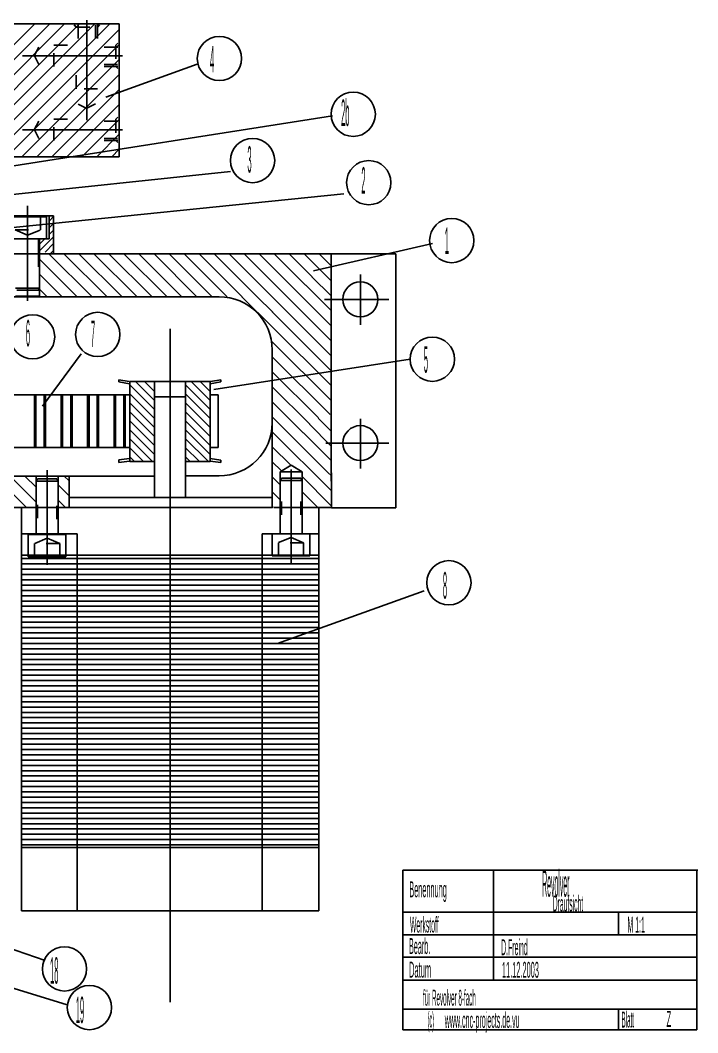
# Model space of a CAD drawing. Extents: x 0.6 to 11.2, y 0 to 9.3.
# Drawn here: x 6.19 to 11.22, y 0.25 to 7.77 of the extents above; entities that cross this region are included whole.
import ezdxf

# ---------------------------------------------------------------- set-up
doc = ezdxf.new("R2010")
doc.units = 0
doc.header["$LTSCALE"] = 10
doc.linetypes.add('DASHDOT', pattern=[1, 0.5, -0.25, 0, -0.25])
doc.linetypes.add('DOT', pattern=[0.25, 0, -0.25])
doc.layers.add('1', color=1, linetype='CONTINUOUS')

msp = doc.modelspace()

# ---------------------------------------------------------------- linework, layer by layer
at = {"layer": '1', "color": 0, "linetype": 'DASHDOT'}
for p, q in [((6.6871, 7.7671), (6.6871, 7.2094)), ((6.6871, 7.7671), (6.6871, 7.2094)), ((6.3931, 7.5025), (6.2093, 7.5025)), ((6.3931, 7.5025), (6.2093, 7.5025)), ((6.9508, 7.5025), (6.3931, 7.5025)), ((6.9508, 7.5025), (6.3931, 7.5025)), ((6.6871, 7.2094), (6.6871, 7.0257)), ((6.6871, 7.2094), (6.6871, 7.0257)), ((6.3931, 6.953), (6.2093, 6.953)), ((6.3931, 6.953), (6.2093, 6.953)), ((6.9508, 6.953), (6.3931, 6.953)), ((6.9508, 6.953), (6.3931, 6.953)), ((6.2462, 6.3892), (6.2462, 5.6845)), ((8.7157, 5.88), (8.7157, 5.5056)), ((8.4487, 5.6928), (8.926, 5.6928)), ((7.3044, 5.476), (7.3044, 0.4398)), ((8.7157, 4.8078), (8.7157, 4.4391)), ((8.46, 4.6263), (8.926, 4.6263)), ((6.3912, 4.4254), (6.3912, 3.7232)), ((8.2012, 4.4309), (8.2012, 3.7286))]:
    msp.add_line(p, q, dxfattribs=at)
at = {"layer": '1', "color": 0, "linetype": 'CONTINUOUS'}
for p, q in [((1.581, 7.7399), (6.9258, 7.7399)), ((6.2983, 7.739), (5.6387, 7.0794)), ((6.4098, 7.7391), (5.6393, 6.9686)), ((6.5214, 7.7393), (5.6399, 6.8578)), ((6.6329, 7.7395), (5.6467, 6.7532)), ((6.8559, 7.7398), (5.7226, 6.6065)), ((6.7444, 7.7396), (5.7226, 6.7178)), ((6.9259, 7.6984), (5.9807, 6.7532)), ((6.9258, 7.7399), (6.9258, 6.7521)), ((6.9261, 7.5872), (6.0921, 6.7532)), ((6.9262, 7.476), (6.2034, 6.7532)), ((7.5055, 7.442), (6.8283, 7.1961)), ((6.9264, 7.3648), (6.3148, 6.7532)), ((6.9265, 7.2536), (6.4261, 6.7532)), ((6.9267, 7.1424), (6.5375, 6.7532)), ((5.5501, 6.5924), (8.5084, 7.0573)), ((6.9269, 7.0312), (6.6489, 6.7532)), ((6.927, 6.92), (6.7602, 6.7532)), ((6.9272, 6.8088), (6.8716, 6.7532)), ((5.9234, 6.7532), (6.9272, 6.7532)), ((7.7517, 6.6429), (5.987, 6.4585)), ((8.5931, 6.479), (5.5971, 6.1717)), ((6.4067, 6.1429), (6.4067, 6.3207)), ((6.0401, 6.3155), (6.4396, 6.3155)), ((6.1083, 6.3077), (6.3865, 6.3077)), ((6.3865, 6.3077), (6.3865, 6.1421)), ((6.4396, 6.309), (6.4065, 6.2759)), ((6.4396, 6.2589), (6.4066, 6.2259)), ((6.4396, 6.3155), (6.4396, 6.0334)), ((6.4396, 6.2088), (6.4067, 6.1759)), ((6.0859, 6.1429), (6.4067, 6.1429)), ((6.3273, 6.1432), (6.3273, 6.0368)), ((6.4396, 6.1587), (6.3353, 6.0544)), ((6.3354, 6.1429), (6.3354, 6.054)), ((6.3737, 6.1429), (6.3354, 6.1046)), ((6.4396, 6.1085), (6.3768, 6.0458)), ((9.2497, 6.1102), (8.3673, 5.9054)), ((5.6383, 6.0329), (6.5032, 6.0329)), ((6.3354, 6.054), (6.3354, 5.7176)), ((6.7229, 5.7153), (6.4049, 6.0333)), ((6.4396, 6.0584), (6.4186, 6.0375)), ((6.5032, 6.0329), (6.5813, 6.0329)), ((6.8344, 5.7152), (6.5163, 6.0333)), ((6.5813, 6.0329), (8.4982, 6.0329)), ((6.9459, 5.715), (6.6277, 6.0333)), ((7.0574, 5.7149), (6.739, 6.0332)), ((7.1689, 5.7147), (6.8504, 6.0332)), ((7.2804, 5.7145), (6.9618, 6.0332)), ((7.392, 5.7144), (7.0732, 6.0332)), ((7.5035, 5.7142), (7.1846, 6.0331)), ((7.615, 5.7141), (7.2959, 6.0331)), ((7.7265, 5.7139), (7.4073, 6.0331)), ((7.838, 5.7138), (7.5187, 6.0331)), ((7.9495, 5.7136), (7.6301, 6.033)), ((8.061, 5.7135), (7.7415, 6.033)), ((8.5009, 5.3849), (7.8528, 6.033)), ((8.2829, 5.7143), (7.9642, 6.033)), ((8.3088, 5.7998), (8.0756, 6.033)), ((8.3579, 5.862), (8.187, 6.0329)), ((8.4285, 5.9027), (8.2983, 6.0329)), ((8.5, 5.9426), (8.4097, 6.0329)), ((8.7152, 6.0329), (8.4947, 6.0329)), ((8.4982, 6.0329), (8.4982, 5.9122)), ((8.7152, 6.0329), (8.9779, 6.0329)), ((8.9779, 6.0329), (8.9779, 4.1471)), ((6.6114, 5.7155), (6.3326, 5.9942)), ((6.4999, 5.7156), (6.3326, 5.8829)), ((8.427, 5.9039), (8.5, 5.8311)), ((8.4982, 5.9122), (8.4982, 4.3444)), ((8.3109, 5.7996), (8.4983, 5.6125)), ((8.3557, 5.8625), (8.4983, 5.7201)), ((6.3354, 5.7176), (6.1566, 5.7176)), ((6.3358, 5.7771), (6.1577, 5.7771)), ((6.3273, 5.7633), (6.1662, 5.7633)), ((6.3358, 5.7771), (6.3273, 5.7633)), ((6.3884, 5.7158), (6.3326, 5.7715)), ((7.9476, 5.7157), (8.0651, 5.5984)), ((6.105, 5.7132), (7.6683, 5.7132)), ((7.8371, 5.7139), (8.0651, 5.4864)), ((8.5009, 5.2736), (8.062, 5.7125)), ((8.2828, 5.7135), (8.4983, 5.4983)), ((8.5008, 5.1623), (8.062, 5.6011)), ((8.5007, 5.051), (8.062, 5.4897)), ((8.4988, 5.4775), (8.4988, 4.8409)), ((8.0651, 5.3726), (8.0545, 5.3848)), ((8.5007, 4.9397), (8.062, 5.3784)), ((6.6436, 5.2907), (6.3564, 4.9015)), ((8.062, 4.7778), (8.062, 5.3195)), ((8.4906, 4.8385), (8.062, 5.267)), ((9.0855, 5.2498), (7.6286, 5.0244)), ((8.4042, 4.8135), (8.062, 5.1557)), ((7.0007, 5.0846), (6.923, 5.0979)), ((6.923, 5.0979), (6.923, 5.0827)), ((6.923, 5.0827), (7.0022, 5.0674)), ((7.0007, 5.0846), (7.0007, 5.0846)), ((7.0055, 5.0841), (7.0055, 4.4915)), ((7.0055, 5.0841), (7.604, 5.0841)), ((7.1894, 4.8755), (7.0055, 5.0594)), ((7.1894, 4.9423), (7.0475, 5.0842)), ((7.1894, 5.0091), (7.1142, 5.0843)), ((7.1894, 5.0759), (7.1808, 5.0845)), ((7.1891, 4.9717), (7.1891, 5.0813)), ((7.6019, 4.8765), (7.4191, 5.0592)), ((7.4194, 4.9717), (7.4194, 5.0813)), ((7.6019, 4.9433), (7.4608, 5.0844)), ((7.6019, 5.0101), (7.5277, 5.0842)), ((7.6019, 5.0769), (7.5947, 5.0841)), ((7.6019, 4.4915), (7.6019, 5.0841)), ((7.6812, 5.0819), (7.6019, 5.0667)), ((7.6034, 5.0839), (7.6812, 5.0971)), ((7.6034, 5.0839), (7.6034, 5.0839)), ((7.6812, 5.0971), (7.6812, 5.0819)), ((8.3398, 4.7666), (8.062, 5.0443)), ((5.484, 4.9847), (7.0046, 4.9847)), ((6.2986, 4.9847), (6.2986, 4.5934)), ((6.3088, 4.9847), (6.3088, 4.5934)), ((6.3699, 4.9847), (6.3699, 4.5934)), ((6.3801, 4.9847), (6.3801, 4.5934)), ((6.4955, 4.9847), (6.4955, 4.5934)), ((6.5057, 4.9847), (6.5057, 4.5934)), ((6.5668, 4.9847), (6.5668, 4.5934)), ((6.5769, 4.9847), (6.5769, 4.5934)), ((6.6923, 4.9847), (6.6923, 4.5934)), ((6.7025, 4.9847), (6.7025, 4.5934)), ((6.7636, 4.9847), (6.7636, 4.5934)), ((6.7738, 4.9847), (6.7738, 4.5934)), ((6.8892, 4.9847), (6.8892, 4.5934)), ((6.8994, 4.9847), (6.8994, 4.5934)), ((6.9605, 4.9847), (6.9605, 4.5934)), ((6.9707, 4.9847), (6.9707, 4.5934)), ((7.1894, 4.8087), (7.0055, 4.9926)), ((7.1891, 4.221), (7.1891, 4.9717)), ((7.1891, 4.9717), (7.4194, 4.9717)), ((7.6019, 4.8097), (7.4191, 4.9924)), ((7.4194, 4.9717), (7.4194, 4.221)), ((7.6022, 4.9843), (7.6594, 4.9843)), ((7.6594, 4.9843), (7.6594, 4.5941)), ((7.1894, 4.7419), (7.0055, 4.9258)), ((7.6019, 4.7428), (7.4191, 4.9256)), ((8.2925, 4.7025), (8.062, 4.933)), ((7.1894, 4.675), (7.0055, 4.859)), ((7.6019, 4.676), (7.4191, 4.8588)), ((8.2925, 4.5912), (8.062, 4.8216)), ((8.4026, 4.8129), (8.4971, 4.7185)), ((7.1894, 4.6082), (7.0055, 4.7922)), ((7.6019, 4.6092), (7.4191, 4.792)), ((8.062, 4.5562), (8.062, 4.7934)), ((8.3379, 4.7665), (8.4971, 4.6076)), ((7.1894, 4.5414), (7.0055, 4.7254)), ((7.6019, 4.5424), (7.4191, 4.7252)), ((8.4984, 4.2739), (8.062, 4.7103)), ((8.2932, 4.7036), (8.4971, 4.5)), ((5.484, 4.5934), (7.0046, 4.5934)), ((7.1727, 4.4913), (7.0055, 4.6585)), ((7.1058, 4.4914), (7.0055, 4.5917)), ((7.5857, 4.4918), (7.4191, 4.6584)), ((7.5191, 4.4916), (7.4191, 4.5915)), ((7.6594, 4.5941), (7.6022, 4.5941)), ((8.1986, 4.4623), (8.062, 4.5989)), ((8.2915, 4.591), (8.4806, 4.4023)), ((6.923, 4.5017), (7.0022, 4.5138)), ((7.0389, 4.4915), (7.0055, 4.5249)), ((7.4524, 4.4914), (7.4191, 4.5247)), ((7.6812, 4.5009), (7.6019, 4.5131)), ((8.062, 4.1479), (8.062, 4.5562)), ((6.923, 4.4834), (6.923, 4.5017)), ((7.0022, 4.4925), (6.923, 4.4834)), ((7.0055, 4.4915), (7.1869, 4.4915)), ((7.6019, 4.4915), (7.4205, 4.4915)), ((7.6019, 4.4918), (7.6812, 4.4827)), ((7.6812, 4.4827), (7.6812, 4.5009)), ((8.1297, 4.4198), (8.062, 4.4875)), ((8.2015, 4.464), (8.1206, 4.4142)), ((8.2834, 4.4142), (8.2015, 4.464)), ((6.5542, 4.3815), (5.8181, 4.3815)), ((6.238, 4.1481), (6.0053, 4.3807)), ((6.3096, 4.1878), (6.1161, 4.3813)), ((6.3102, 4.2985), (6.2269, 4.3819)), ((6.3106, 3.9477), (6.3106, 4.3823)), ((6.3205, 4.3615), (6.3106, 4.3434)), ((6.4636, 4.3615), (6.3205, 4.3615)), ((6.4636, 4.3615), (6.4735, 4.3434)), ((6.4735, 3.9477), (6.4735, 4.3823)), ((6.5542, 4.3463), (6.5186, 4.3819)), ((6.5542, 4.1483), (6.5542, 4.3815)), ((6.5542, 4.3815), (7.1909, 4.3815)), ((7.4204, 4.3841), (7.6683, 4.3841)), ((8.12, 4.3182), (8.062, 4.3762)), ((8.1206, 3.9531), (8.1206, 4.4142)), ((8.2834, 4.4142), (8.1206, 4.4142)), ((8.1304, 4.3669), (8.1206, 4.3488)), ((8.2736, 4.3669), (8.1304, 4.3669)), ((8.2736, 4.3669), (8.2834, 4.3488)), ((8.4962, 4.1647), (8.2831, 4.3778)), ((8.2834, 3.9531), (8.2834, 4.4142)), ((8.5005, 4.3831), (8.474, 4.4097)), ((8.501, 4.4055), (8.501, 4.1465)), ((6.4735, 4.3434), (6.3106, 4.3434)), ((6.5542, 4.2349), (6.4728, 4.3162)), ((8.2834, 4.3488), (8.1206, 4.3488)), ((8.0594, 4.2233), (6.5501, 4.2233)), ((8.1194, 4.2075), (8.062, 4.2648)), ((8.403, 4.1465), (8.282, 4.2675)), ((6.1331, 4.1483), (6.5542, 4.1483)), ((6.2011, 1.1525), (6.2011, 4.1481)), ((6.5287, 4.1491), (6.4718, 4.206)), ((6.5542, 4.1483), (8.0612, 4.1483)), ((8.0678, 4.1477), (8.062, 4.1535)), ((8.2537, 4.1479), (8.0729, 4.1479)), ((8.2429, 4.1479), (8.4982, 4.1479)), ((8.2923, 4.1459), (8.281, 4.1572)), ((8.4078, 4.1483), (8.4078, 1.1525)), ((8.501, 4.1465), (8.9788, 4.1465)), ((6.6137, 3.9526), (6.1977, 3.9526)), ((6.252, 3.7834), (6.252, 3.9489)), ((6.252, 3.9489), (6.5302, 3.9489)), ((6.5302, 3.9489), (6.5302, 3.7834)), ((6.6137, 3.9526), (6.6137, 1.1537)), ((7.9882, 3.9526), (7.9882, 1.1537)), ((7.9882, 3.9526), (8.4042, 3.9526)), ((8.0619, 3.7888), (8.0619, 3.9543)), ((8.0619, 3.9543), (8.3401, 3.9543)), ((8.3401, 3.9543), (8.3401, 3.7888)), ((8.4071, 3.7935), (6.2011, 3.7935)), ((8.4071, 3.7691), (6.2011, 3.7691)), ((6.5302, 3.7834), (6.252, 3.7834)), ((8.3401, 3.7888), (8.0619, 3.7888)), ((8.4071, 3.7297), (6.2011, 3.7297)), ((8.4071, 3.6904), (6.2011, 3.6904)), ((8.4071, 3.651), (6.2011, 3.651)), ((8.4071, 3.6116), (6.2011, 3.6116)), ((8.4071, 3.5723), (6.2011, 3.5723)), ((8.4071, 3.5329), (6.2011, 3.5329)), ((8.4071, 3.4935), (6.2011, 3.4935)), ((9.1881, 3.5288), (8.1006, 3.1395)), ((8.4071, 3.4541), (6.2011, 3.4541)), ((8.4071, 3.4148), (6.2011, 3.4148)), ((8.4071, 3.3754), (6.2011, 3.3754)), ((8.4071, 3.336), (6.2011, 3.336)), ((8.4071, 3.2967), (6.2011, 3.2967)), ((8.4071, 3.2573), (6.2011, 3.2573)), ((8.4071, 3.2179), (6.2011, 3.2179)), ((8.4071, 3.1786), (6.2011, 3.1786)), ((8.4071, 3.1392), (6.2011, 3.1392)), ((8.4071, 3.0998), (6.2011, 3.0998)), ((8.4071, 3.0604), (6.2011, 3.0604)), ((8.4071, 3.0211), (6.2011, 3.0211)), ((8.4071, 2.9817), (6.2011, 2.9817)), ((8.4071, 2.9423), (6.2011, 2.9423)), ((8.4071, 2.903), (6.2011, 2.903)), ((8.4071, 2.8636), (6.2011, 2.8636)), ((8.4071, 2.8242), (6.2011, 2.8242)), ((8.4071, 2.7849), (6.2011, 2.7849)), ((8.4071, 2.7455), (6.2011, 2.7455)), ((8.4071, 2.7061), (6.2011, 2.7061)), ((8.4071, 2.6667), (6.2011, 2.6667)), ((8.4071, 2.6274), (6.2011, 2.6274)), ((8.4071, 2.588), (6.2011, 2.588)), ((8.4071, 2.5486), (6.2011, 2.5486)), ((8.4071, 2.5093), (6.2011, 2.5093)), ((8.4071, 2.4699), (6.2011, 2.4699)), ((8.4071, 2.4305), (6.2011, 2.4305)), ((8.4071, 2.3912), (6.2011, 2.3912)), ((8.4071, 2.3518), (6.2011, 2.3518)), ((8.4071, 2.3124), (6.2011, 2.3124)), ((8.4071, 2.273), (6.2011, 2.273)), ((8.4071, 2.2337), (6.2011, 2.2337)), ((8.4071, 2.1943), (6.2011, 2.1943)), ((8.4071, 2.1549), (6.2011, 2.1549)), ((8.4071, 2.1156), (6.2011, 2.1156)), ((8.4071, 2.0762), (6.2011, 2.0762)), ((8.4071, 2.0368), (6.2011, 2.0368)), ((8.4071, 1.9975), (6.2011, 1.9975)), ((8.4071, 1.9581), (6.2011, 1.9581)), ((8.4071, 1.9187), (6.2011, 1.9187)), ((8.4071, 1.8793), (6.2011, 1.8793)), ((8.4071, 1.84), (6.2011, 1.84)), ((8.4071, 1.8006), (6.2011, 1.8006)), ((8.4071, 1.7612), (6.2011, 1.7612)), ((8.4071, 1.7219), (6.2011, 1.7219)), ((8.4071, 1.6825), (6.2011, 1.6825)), ((8.4071, 1.6431), (6.2011, 1.6431)), ((8.4071, 1.6234), (6.2011, 1.6234)), ((6.3769, 0.7834), (4.489, 1.439)), ((9.0313, 0.2689), (9.0313, 1.4558)), ((9.0313, 1.4558), (11.213, 1.4558)), ((9.0313, 1.4558), (11.2189, 1.4558)), ((9.0313, 1.4558), (11.213, 1.4558)), ((9.0313, 0.2689), (9.0313, 1.4558)), ((9.7032, 1.4543), (9.7032, 1.1424)), ((11.213, 1.4558), (11.213, 0.2689)), ((11.213, 1.4558), (11.213, 0.2689)), ((8.4078, 1.1525), (6.2011, 1.1525)), ((9.0306, 1.1424), (11.2139, 1.1424)), ((9.7032, 1.1424), (9.7032, 0.9764)), ((10.6317, 1.1424), (10.6317, 0.9764)), ((4.9405, 0.9473), (6.541, 0.4556)), ((9.0306, 0.9764), (11.2139, 0.9764)), ((9.7043, 0.9775), (9.7043, 0.8114)), ((9.0306, 0.8103), (11.2139, 0.8103)), ((9.7043, 0.8114), (9.7043, 0.6393)), ((9.0326, 0.6393), (11.2133, 0.6393)), ((9.0306, 0.4229), (11.2139, 0.4229)), ((10.6304, 0.4228), (10.6304, 0.2715)), ((11.213, 0.2689), (9.0313, 0.2689)), ((11.213, 0.2689), (9.0313, 0.2689))]:
    msp.add_line(p, q, dxfattribs=at)
at = {"layer": '1', "color": 0, "linetype": 'DOT'}
for p, q in [((6.5922, 7.7323), (6.6078, 7.7167)), ((6.5922, 7.7323), (6.6078, 7.7167)), ((6.6074, 7.2581), (6.6074, 7.7324)), ((6.6074, 7.2581), (6.6074, 7.7324)), ((6.6078, 7.7167), (6.7654, 7.7167)), ((6.6078, 7.7167), (6.7654, 7.7167)), ((6.6224, 7.7323), (6.6224, 7.1451)), ((6.6224, 7.7323), (6.6224, 7.1451)), ((6.7508, 7.7309), (6.7508, 7.1458)), ((6.7508, 7.7309), (6.7508, 7.1458)), ((6.7654, 7.7167), (6.781, 7.7323)), ((6.7654, 7.7167), (6.781, 7.7323)), ((6.7658, 7.732), (6.7658, 7.2581)), ((6.7658, 7.732), (6.7658, 7.2581)), ((6.916, 7.5974), (6.9003, 7.5818)), ((6.916, 7.5974), (6.9003, 7.5818)), ((6.3288, 7.5672), (6.2964, 7.503)), ((6.3288, 7.5672), (6.2964, 7.503)), ((6.916, 7.5672), (6.3288, 7.5672)), ((6.916, 7.5672), (6.3288, 7.5672)), ((6.4418, 7.4238), (6.4418, 7.5822)), ((6.4418, 7.5822), (6.9161, 7.5822)), ((6.4418, 7.4238), (6.4418, 7.5822)), ((6.4418, 7.5822), (6.9161, 7.5822)), ((6.9003, 7.5818), (6.9003, 7.4242)), ((6.9003, 7.5818), (6.9003, 7.4242)), ((6.3294, 7.4388), (6.2983, 7.503)), ((6.3294, 7.4388), (6.2983, 7.503)), ((6.9145, 7.4388), (6.3294, 7.4388)), ((6.9145, 7.4388), (6.3294, 7.4388)), ((6.9156, 7.4238), (6.4418, 7.4238)), ((6.9156, 7.4238), (6.4418, 7.4238)), ((6.9003, 7.4242), (6.916, 7.4086)), ((6.9003, 7.4242), (6.916, 7.4086)), ((6.7658, 7.2581), (6.6074, 7.2581)), ((6.7658, 7.2581), (6.6074, 7.2581)), ((6.6224, 7.1451), (6.6866, 7.1128)), ((6.6224, 7.1451), (6.6866, 7.1128)), ((6.7508, 7.1458), (6.6866, 7.1147)), ((6.7508, 7.1458), (6.6866, 7.1147)), ((6.3288, 7.0176), (6.2964, 6.9534)), ((6.3288, 7.0176), (6.2964, 6.9534)), ((6.916, 7.0176), (6.3288, 7.0176)), ((6.916, 7.0176), (6.3288, 7.0176)), ((6.4418, 6.8743), (6.4418, 7.0326)), ((6.4418, 7.0326), (6.9161, 7.0326)), ((6.4418, 6.8743), (6.4418, 7.0326)), ((6.4418, 7.0326), (6.9161, 7.0326)), ((6.916, 7.0479), (6.9003, 7.0323)), ((6.916, 7.0479), (6.9003, 7.0323)), ((6.9003, 7.0323), (6.9003, 6.8747)), ((6.9003, 7.0323), (6.9003, 6.8747)), ((6.3294, 6.8893), (6.2983, 6.9534)), ((6.3294, 6.8893), (6.2983, 6.9534)), ((6.9145, 6.8893), (6.3294, 6.8893)), ((6.9145, 6.8893), (6.3294, 6.8893)), ((6.9156, 6.8743), (6.4418, 6.8743)), ((6.9156, 6.8743), (6.4418, 6.8743)), ((6.901, 6.8753), (6.9167, 6.8597)), ((6.3412, 6.2095), (6.3412, 6.308)), ((6.1536, 6.2095), (6.3412, 6.2095)), ((6.1536, 6.2095), (6.2467, 6.1709)), ((6.2467, 6.1709), (6.3412, 6.2095)), ((6.3273, 6.0368), (6.3273, 5.7186)), ((6.3205, 4.0695), (6.3205, 4.3894)), ((6.4636, 4.0614), (6.4636, 4.383)), ((8.1304, 4.0942), (8.1304, 4.4142)), ((8.2736, 4.0942), (8.2736, 4.4158)), ((6.3918, 3.9202), (6.2973, 3.8816)), ((6.4848, 3.8816), (6.3918, 3.9202)), ((8.2017, 3.9256), (8.1072, 3.887)), ((8.2948, 3.887), (8.2017, 3.9256)), ((6.4848, 3.8816), (6.2973, 3.8816)), ((6.2973, 3.8816), (6.2973, 3.7831)), ((6.4848, 3.7831), (6.4848, 3.8816)), ((8.2948, 3.887), (8.1072, 3.887)), ((8.1072, 3.887), (8.1072, 3.7885)), ((8.2948, 3.7885), (8.2948, 3.887))]:
    msp.add_line(p, q, dxfattribs=at)
at = {"layer": '1', "color": 0, "linetype": 'CONTINUOUS'}
for centre, radius in [((7.6697, 7.4829), 0.1642), ((8.6631, 7.0687), 0.1642), ((7.9159, 6.7249), 0.1642), ((8.7777, 6.561), 0.1642), ((9.3934, 6.1307), 0.1642), ((8.7156, 5.6937), 0.13), ((6.2839, 5.4164), 0.1642), ((6.7668, 5.4341), 0.1642), ((9.2497, 5.2498), 0.1642), ((8.7163, 4.6267), 0.13), ((9.3728, 3.5902), 0.1642), ((6.5205, 0.722), 0.1642), ((6.7052, 0.4351), 0.1642)]:
    msp.add_circle(centre, radius, dxfattribs=at)
for centre, start, end in [((7.6683, 5.3195), 0, 90), ((7.6683, 4.7778), 270, 0)]:
    msp.add_arc(centre, 0.3937, start, end, dxfattribs=at)

# ---------------------------------------------------------------- texts
at = {"layer": '1', "color": 0}
for s, height, width, p in [('4', 0.1969, 0.185023, (7.5999, 7.3793)), ('2b', 0.19685, 0.185023, (8.5728, 6.982)), ('3', 0.1969, 0.185023, (7.8776, 6.6355)), ('2', 0.1969, 0.185023, (8.7232, 6.4795)), ('1', 0.1969, 0.185023, (9.3418, 6.0318)), ('6', 0.1969, 0.185023, (6.2338, 5.3452)), ('7', 0.1969, 0.185023, (6.7164, 5.3404)), ('5', 0.1969, 0.185023, (9.1866, 5.1497)), ('8', 0.1969, 0.185023, (9.3281, 3.4722)), ('Revolver', 0.19685, 0.156113, (10.0647, 1.2581)), ('Benennung', 0.11811, 0.316938, (9.0788, 1.2543)), ('Draufsicht', 0.11811, 0.254407, (10.143, 1.149)), ('Werkstoff', 0.11811, 0.256977, (9.0835, 0.9918)), ('M 1:1', 0.11811, 0.262116, (10.6976, 0.9918)), ('Bearb.', 0.11811, 0.269825, (9.077, 0.8327)), ('D.Freind', 0.11811, 0.260189, (9.7605, 0.8238)), ('18', 0.19685, 0.185023, (6.4133, 0.6122)), ('Datum', 0.11811, 0.323791, (9.077, 0.6577)), ('11.12.2003', 0.11811, 0.277535, (9.7662, 0.6566)), ('für Revolver 8-fach ', 0.11811, 0.235134, (9.1802, 0.4492)), ('19', 0.19685, 0.185023, (6.6043, 0.3198)), ('(c)', 0.11811, 0.205581, (9.2148, 0.2864)), ('www.cnc-projects.de.vu', 0.11811, 0.266321, (9.3419, 0.2837)), ('Blatt', 0.11811, 0.231279, (10.6541, 0.2869)), ('Z', 0.1181, 0.308372, (10.9877, 0.2918))]:
    msp.add_text(s, height=height, dxfattribs=dict(at, width=width)).set_placement(p)

doc.saveas('drawing.dxf')
